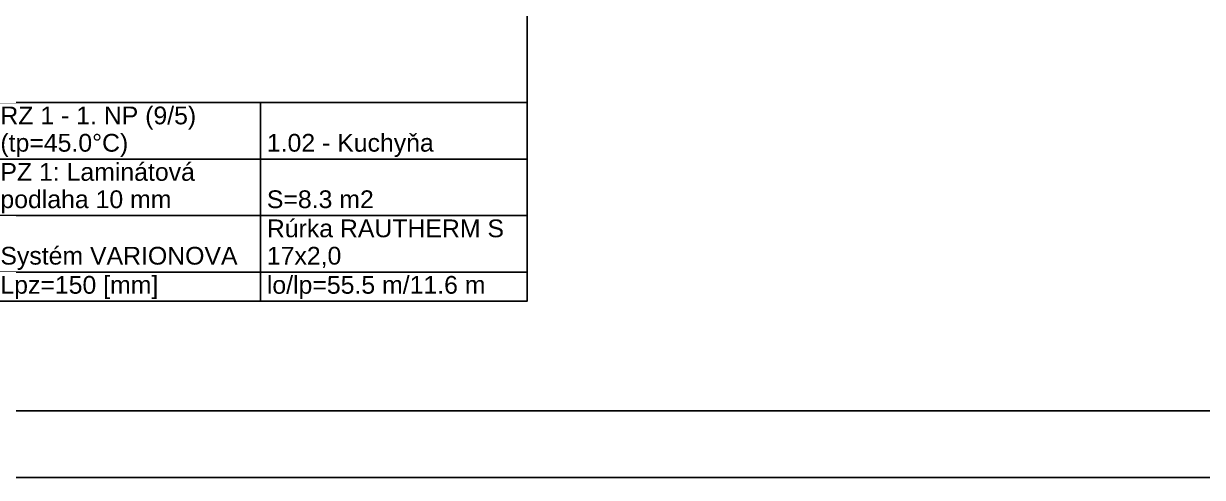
# Model space of a CAD drawing. Header units: millimetres. Extents: x 1046 to 74297, y 6145 to 54562.
# Drawn here: x 11543 to 18179, y 6145 to 8701 of the extents above; entities that cross this region are included whole.
import ezdxf

# ---------------------------------------------------------------- set-up
doc = ezdxf.new("R2010")
doc.units = ezdxf.units.MM
doc.layers.add('NETLAC', color=6, linetype='Continuous', plot=False)
doc.layers.add('TABU_KY', color=7, linetype='Continuous')
doc.styles.add('ARIAL', font='arial.ttf')

msp = doc.modelspace()

# ---------------------------------------------------------------- linework, layer by layer
msp.add_lwpolyline([(1296.1, 20620), (42546.1, 20620), (42546.1, 6520), (1296.1, 6520)], close=True)
at = {"layer": 'NETLAC'}
msp.add_lwpolyline([(1046.1, 20995), (42796.1, 20995), (42796.1, 6145), (1046.1, 6145)], close=True, dxfattribs=at)
at = {"layer": 'TABU_KY', "color": 5}
for p, q in [((14377.2, 8101.5), (14377.2, 10678.1)), ((11377.2, 8255.5), (14377.2, 8255.5)), ((12877.2, 7937.5), (12877.2, 8255.5)), ((11377.2, 7937.5), (14377.2, 7937.5)), ((12877.2, 7619.5), (12877.2, 7937.5)), ((11377.2, 7619.5), (14377.2, 7619.5)), ((12877.2, 7301.5), (12877.2, 7619.5)), ((11377.2, 7301.5), (14377.2, 7301.5)), ((12877.2, 7137.5), (12877.2, 7301.5))]:
    msp.add_line(p, q, dxfattribs=at)
msp.add_lwpolyline([(11377.2, 8255.5), (11377.2, 7137.5), (14377.2, 7137.5), (14377.2, 8255.5)], dxfattribs=at)

# ---------------------------------------------------------------- texts
at = {"layer": 'TABU_KY', "color": 160, "style": 'ARIAL'}
for s, p in [('RZ 1 - 1. NP (9/5) ', (11412.2, 8133.5)), ('(tp=45.0°C)', (11412.2, 7979.5)), ('1.02 - Kuchyňa', (12912.2, 7979.5)), ('PZ 1: Laminátová', (11412.2, 7815.5)), ('podlaha 10 mm', (11412.2, 7661.5)), ('S=8.3 m2', (12912.2, 7661.5)), ('Rúrka RAUTHERM S', (12912.2, 7497.5)), ('Systém VARIONOVA', (11412.2, 7343.5)), ('17x2,0', (12912.2, 7343.5)), ('Lpz=150 [mm]', (11412.2, 7179.5)), ('lo/lp=55.5 m/11.6 m', (12912.2, 7179.5))]:
    msp.add_text(s, height=100, dxfattribs=at).set_placement(p)

doc.saveas('drawing.dxf')
